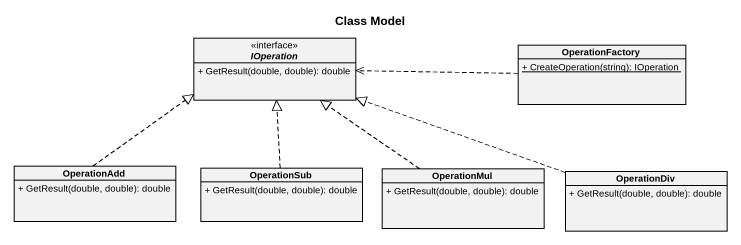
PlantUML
@startuml
title Class Model
hide circle
hide empty members
skinparam classAttributeIconSize 0
interface IOperation {
  + GetResult(double, double): double
}
class OperationFactory {
  {static} + CreateOperation(string): IOperation
}
class OperationAdd {
  + GetResult(double, double): double
}
class OperationSub {
  + GetResult(double, double): double
}
class OperationMul {
  + GetResult(double, double): double
}
class OperationDiv {
  + GetResult(double, double): double
}
OperationFactory .left.> IOperation
OperationAdd .up.|> IOperation
OperationSub .up.|> IOperation
OperationMul .up.|> IOperation
OperationDiv .left.|> IOperation
@enduml
